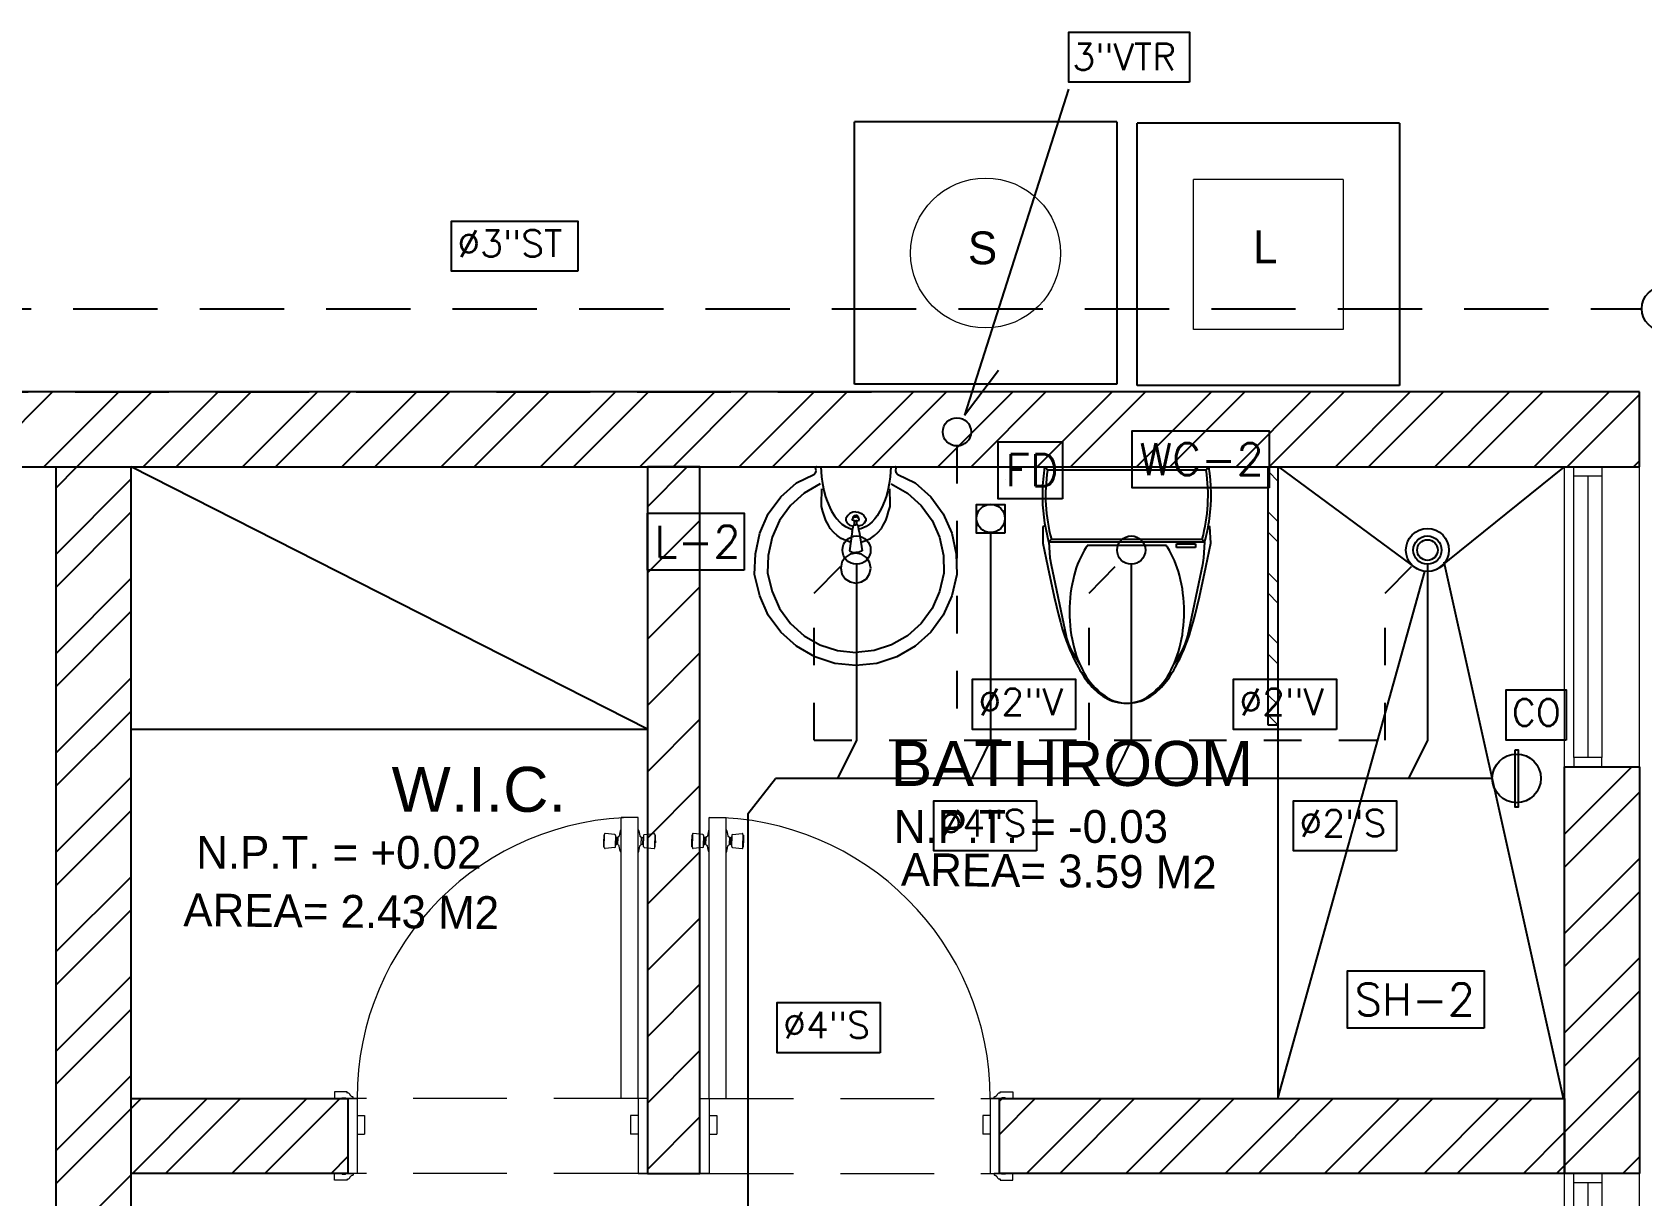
# Model space of a CAD drawing. Header units: millimetres. Extents: x 1591 to 1638, y 1324 to 1492.
# Drawn here: x 1628.947 to 1633.243, y 1418.331 to 1421.435 of the extents above; entities that cross this region are included whole.
import ezdxf

# ---------------------------------------------------------------- set-up
doc = ezdxf.new("R2010")
doc.units = ezdxf.units.MM
for name, pattern in [('AUDIT_D_060420121804-1', [0]), ('HIDDEN', [0.375, 0.25, -0.125]), ('PLANTAS$0$HIDDEN', [0.375, 0.25, -0.125])]:
    doc.linetypes.add(name, pattern=pattern)
for name, color, linetype in [('0.2', 2, 'AUDIT_D_060420121804-1'), ('EA-Escaleras y Ascensores', 9, 'Continuous'), ('Li-Proyecciones', 40, 'HIDDEN'), ('Mo-Aparatos Sanitarios', 9, 'Continuous'), ('Mu-0.15', 63, 'Continuous'), ('Mu-0.20', 5, 'Continuous'), ('pandereta cristaL', 152, 'Continuous'), ('Pi-Exterior', 9, 'Continuous'), ('piso', 40, 'AUDIT_D_060420121804-1'), ('pisos', 1, 'Continuous'), ('Plump', 7, 'Continuous'), ('TEXTOS', 2, 'Continuous'), ('TEXTS', 1, 'Continuous'), ('Tx-Espacio', 7, 'Continuous')]:
    doc.layers.add(name, color=color, linetype=linetype)
for name, color, linetype, lineweight in [('CARPINTERIA', 32, 'Continuous', 13), ('JAMBA', 1, 'HIDDEN', 15), ('muro bajo', 123, 'Continuous', 9), ('PUERTAS', 3, 'Continuous', 20), ('Ventanas', 3, 'Continuous', 13)]:
    doc.layers.add(name, color=color, linetype=linetype, lineweight=lineweight)
doc.layers.add('Ha-Muros 0.15', color=7, linetype='Continuous', true_color=0x8c8c8c)
doc.layers.add('Ha-Muros 0.20', color=7, linetype='Continuous', true_color=0x8c8c8c)
doc.styles.add('CHICO', font='stylu.ttf')
doc.styles.add('GORDITA', font='swissek.ttf')
doc.styles.add('TEXTS', font='romans9.shx')

# ---------------------------------------------------------------- blocks, each defined once
blk = doc.blocks.new('A$Cec5ab6e8')
at = {"color": 9, "true_color": 0xc7c8ca}
for p, q in [((27.6409, 19.9702), (27.6399, 19.9774)), ((27.6424, 19.9801), (27.7471, 19.9801)), ((27.6535, 19.9801), (27.6555, 19.9535)), ((27.7471, 19.9801), (27.8518, 19.9801)), ((27.8406, 19.9801), (27.8386, 19.9535)), ((27.8543, 19.9774), (27.8533, 19.9702)), ((28.246, 19.9302), (28.2515, 19.9799)), ((28.2587, 19.9715), (28.2515, 19.9799)), ((28.2515, 19.9799), (28.6893, 19.9799)), ((28.6893, 19.9799), (28.6821, 19.9715)), ((27.5467, 19.9001), (27.5886, 19.9378)), ((27.5886, 19.9378), (27.635, 19.96)), ((27.6522, 19.9347), (27.609, 19.9098)), ((27.635, 19.96), (27.6402, 19.9656)), ((27.6402, 19.9656), (27.6409, 19.9702)), ((27.6555, 19.9535), (27.6581, 19.9355)), ((27.6581, 19.9355), (27.6617, 19.9175)), ((27.8361, 19.9355), (27.8324, 19.9175)), ((27.8386, 19.9535), (27.8361, 19.9355)), ((27.8419, 19.9347), (27.8852, 19.9098)), ((27.8533, 19.9702), (27.854, 19.9656)), ((27.854, 19.9656), (27.8592, 19.96)), ((27.8592, 19.96), (27.9056, 19.9378)), ((27.9056, 19.9378), (27.9474, 19.9001)), ((28.6821, 19.9715), (28.2587, 19.9715)), ((27.5136, 19.8545), (27.5467, 19.9001)), ((27.609, 19.9098), (27.5725, 19.8769)), ((27.6555, 19.8886), (27.6565, 19.9139)), ((27.6565, 19.9139), (27.6565, 19.9217)), ((27.6617, 19.9175), (27.6664, 19.9005)), ((27.6664, 19.9005), (27.6704, 19.8887)), ((27.8278, 19.9005), (27.8238, 19.8887)), ((27.8324, 19.9175), (27.8278, 19.9005)), ((27.8377, 19.9139), (27.8377, 19.9217)), ((27.8386, 19.8886), (27.8377, 19.9139)), ((27.8852, 19.9098), (27.9217, 19.8769)), ((27.9474, 19.9001), (27.9806, 19.8545)), ((28.246, 19.8786), (28.246, 19.9302)), ((27.4907, 19.803), (27.5136, 19.8545)), ((27.5725, 19.8769), (27.5437, 19.8372)), ((27.6555, 19.874), (27.6555, 19.8886)), ((27.6594, 19.8613), (27.6555, 19.874)), ((27.6633, 19.8477), (27.6594, 19.8613)), ((27.6672, 19.837), (27.6633, 19.8477)), ((27.6704, 19.8887), (27.6775, 19.8718)), ((27.6775, 19.8718), (27.6827, 19.8617)), ((27.6827, 19.8617), (27.6902, 19.8496)), ((27.6902, 19.8496), (27.6961, 19.8417)), ((27.7256, 19.8503), (27.7207, 19.8423)), ((27.7315, 19.8555), (27.7256, 19.8503)), ((27.7395, 19.8593), (27.7315, 19.8555)), ((27.7471, 19.8603), (27.7395, 19.8593)), ((27.7398, 19.8471), (27.743, 19.8503)), ((27.7398, 19.8433), (27.7398, 19.8471)), ((27.743, 19.8503), (27.7471, 19.8503)), ((27.7471, 19.8603), (27.7547, 19.8593)), ((27.7512, 19.8503), (27.7471, 19.8503)), ((27.7543, 19.8471), (27.7512, 19.8503)), ((27.7543, 19.8433), (27.7543, 19.8471)), ((27.7547, 19.8593), (27.7627, 19.8555)), ((27.7627, 19.8555), (27.7686, 19.8503)), ((27.7686, 19.8503), (27.7735, 19.8423)), ((27.8039, 19.8496), (27.7981, 19.8417)), ((27.8115, 19.8617), (27.8039, 19.8496)), ((27.8167, 19.8718), (27.8115, 19.8617)), ((27.8238, 19.8887), (27.8167, 19.8718)), ((27.827, 19.837), (27.8309, 19.8477)), ((27.8309, 19.8477), (27.8348, 19.8613)), ((27.8348, 19.8613), (27.8386, 19.874)), ((27.8386, 19.874), (27.8386, 19.8886)), ((27.9217, 19.8769), (27.9505, 19.8372)), ((27.9806, 19.8545), (28.0035, 19.803)), ((28.2514, 19.8296), (28.246, 19.8786)), ((27.5437, 19.8372), (27.5237, 19.7923)), ((27.674, 19.8244), (27.6672, 19.837)), ((27.6788, 19.8156), (27.674, 19.8244)), ((27.6886, 19.8049), (27.6788, 19.8156)), ((27.6973, 19.7971), (27.6886, 19.8049)), ((27.6961, 19.8417), (27.7032, 19.8339)), ((27.7032, 19.8339), (27.7102, 19.8275)), ((27.7102, 19.8275), (27.7194, 19.8212)), ((27.7194, 19.8212), (27.7339, 19.815)), ((27.7207, 19.8423), (27.7207, 19.8367)), ((27.7207, 19.8367), (27.7245, 19.8297)), ((27.7245, 19.8297), (27.7304, 19.8248)), ((27.7377, 19.8078), (27.7301, 19.7559)), ((27.7304, 19.8248), (27.7406, 19.822)), ((27.7339, 19.815), (27.739, 19.814)), ((27.7377, 19.8409), (27.7398, 19.8433)), ((27.7384, 19.8381), (27.7377, 19.8409)), ((27.7377, 19.8078), (27.7412, 19.8248)), ((27.744, 19.836), (27.7384, 19.8381)), ((27.7398, 19.8433), (27.7443, 19.8464)), ((27.7412, 19.8248), (27.7443, 19.8255)), ((27.744, 19.836), (27.7471, 19.836)), ((27.744, 19.8255), (27.744, 19.836)), ((27.7443, 19.8464), (27.7471, 19.8464)), ((27.7443, 19.8255), (27.7471, 19.8255)), ((27.7498, 19.8464), (27.7471, 19.8464)), ((27.7502, 19.836), (27.7471, 19.836)), ((27.7498, 19.8255), (27.7471, 19.8255)), ((27.7543, 19.8433), (27.7498, 19.8464)), ((27.753, 19.8248), (27.7498, 19.8255)), ((27.7502, 19.836), (27.7557, 19.8381)), ((27.7502, 19.8255), (27.7502, 19.836)), ((27.7564, 19.8078), (27.753, 19.8248)), ((27.7637, 19.8248), (27.7535, 19.822)), ((27.7564, 19.8409), (27.7543, 19.8433)), ((27.7602, 19.815), (27.7552, 19.814)), ((27.7557, 19.8381), (27.7564, 19.8409)), ((27.7564, 19.8078), (27.7641, 19.7559)), ((27.7748, 19.8212), (27.7602, 19.815)), ((27.7696, 19.8297), (27.7637, 19.8248)), ((27.7735, 19.8367), (27.7696, 19.8297)), ((27.7735, 19.8423), (27.7735, 19.8367)), ((27.784, 19.8275), (27.7748, 19.8212)), ((27.791, 19.8339), (27.784, 19.8275)), ((27.7981, 19.8417), (27.791, 19.8339)), ((27.7969, 19.7971), (27.8056, 19.8049)), ((27.8056, 19.8049), (27.8153, 19.8156)), ((27.8153, 19.8156), (27.8202, 19.8244)), ((27.8202, 19.8244), (27.827, 19.837)), ((27.9505, 19.8372), (27.9705, 19.7923)), ((28.2465, 19.8209), (28.2462, 19.7769)), ((28.2527, 19.8221), (28.2465, 19.8209)), ((28.2627, 19.7792), (28.2514, 19.8296)), ((28.6881, 19.8221), (28.6919, 19.8214)), ((28.6946, 19.7769), (28.6919, 19.8214)), ((27.479, 19.7479), (27.4907, 19.803)), ((27.5237, 19.7923), (27.5133, 19.7437)), ((27.708, 19.7893), (27.6973, 19.7971)), ((27.7206, 19.7835), (27.708, 19.7893)), ((27.7333, 19.7796), (27.7206, 19.7835)), ((27.7336, 19.7796), (27.7333, 19.7796)), ((27.7606, 19.7796), (27.7609, 19.7796)), ((27.7609, 19.7796), (27.7735, 19.7835)), ((27.7735, 19.7835), (27.7862, 19.7893)), ((27.7862, 19.7893), (27.7969, 19.7971)), ((27.9705, 19.7923), (27.9808, 19.7437)), ((28.0035, 19.803), (28.0152, 19.7479)), ((28.2462, 19.7769), (28.2552, 19.7337)), ((28.2627, 19.7792), (28.2691, 19.7875)), ((28.2627, 19.7792), (28.2654, 19.7372)), ((28.6781, 19.7792), (28.2627, 19.7792)), ((28.2691, 19.7875), (28.6718, 19.7875)), ((28.5762, 19.77), (28.3646, 19.77)), ((28.6033, 19.7652), (28.6033, 19.7745)), ((28.6033, 19.7745), (28.6535, 19.7745)), ((28.6535, 19.7652), (28.6033, 19.7652)), ((28.6535, 19.7745), (28.6535, 19.7652)), ((28.6718, 19.7875), (28.6781, 19.7792)), ((28.6781, 19.7792), (28.6754, 19.7372)), ((28.6856, 19.7337), (28.6946, 19.7769)), ((27.4771, 19.6934), (27.479, 19.7479)), ((27.5133, 19.7437), (27.5117, 19.6969)), ((27.7101, 19.7255), (27.707, 19.7101)), ((27.7188, 19.7384), (27.7101, 19.7255)), ((27.7318, 19.7471), (27.7188, 19.7384)), ((27.7301, 19.7559), (27.7377, 19.7528)), ((27.7471, 19.7502), (27.7318, 19.7471)), ((27.7377, 19.7528), (27.7471, 19.7517)), ((27.7564, 19.7528), (27.7471, 19.7517)), ((27.7624, 19.7471), (27.7471, 19.7502)), ((27.7641, 19.7559), (27.7564, 19.7528)), ((27.7754, 19.7384), (27.7624, 19.7471)), ((27.7841, 19.7255), (27.7754, 19.7384)), ((27.7871, 19.7101), (27.7841, 19.7255)), ((27.9808, 19.7437), (27.9825, 19.6969)), ((28.0152, 19.7479), (28.0171, 19.6934)), ((28.2552, 19.7337), (28.2633, 19.6957)), ((28.2654, 19.7372), (28.2686, 19.7189)), ((28.2686, 19.7189), (28.3084, 19.5285)), ((28.6723, 19.7189), (28.6324, 19.5285)), ((28.6754, 19.7372), (28.6723, 19.7189)), ((28.6776, 19.6957), (28.6856, 19.7337)), ((27.4907, 19.6364), (27.4771, 19.6934)), ((27.5117, 19.6969), (27.5235, 19.6475)), ((27.707, 19.7101), (27.7101, 19.6948)), ((27.7101, 19.6948), (27.7188, 19.6818)), ((27.7188, 19.6818), (27.7318, 19.6731)), ((27.7624, 19.6731), (27.7754, 19.6818)), ((27.7754, 19.6818), (27.7841, 19.6948)), ((27.7841, 19.6948), (27.7871, 19.7101)), ((27.9825, 19.6969), (27.9707, 19.6475)), ((28.0171, 19.6934), (28.0035, 19.6364)), ((28.2633, 19.6957), (28.2704, 19.6625)), ((28.6704, 19.6625), (28.6776, 19.6957)), ((27.5136, 19.5849), (27.4907, 19.6364)), ((27.5235, 19.6475), (27.5437, 19.6023)), ((27.7318, 19.6731), (27.7471, 19.6701)), ((27.7471, 19.6701), (27.7624, 19.6731)), ((27.9707, 19.6475), (27.9505, 19.6023)), ((28.0035, 19.6364), (27.9806, 19.5849)), ((28.2704, 19.6625), (28.2768, 19.6334)), ((28.2768, 19.6334), (28.2826, 19.6079)), ((28.6582, 19.6079), (28.664, 19.6334)), ((28.664, 19.6334), (28.6704, 19.6625)), ((27.5437, 19.6023), (27.5725, 19.5625)), ((27.9505, 19.6023), (27.9217, 19.5625)), ((28.2826, 19.6079), (28.288, 19.5855)), ((28.6528, 19.5855), (28.6582, 19.6079)), ((27.5467, 19.5393), (27.5136, 19.5849)), ((27.5725, 19.5625), (27.609, 19.5297)), ((27.9217, 19.5625), (27.8852, 19.5297)), ((27.9806, 19.5849), (27.9474, 19.5393)), ((28.288, 19.5855), (28.2932, 19.5657)), ((28.2932, 19.5657), (28.2982, 19.548)), ((28.2982, 19.548), (28.2982, 19.548)), ((28.2982, 19.548), (28.3033, 19.5318)), ((28.6375, 19.5318), (28.6426, 19.548)), ((28.6426, 19.548), (28.6476, 19.5657)), ((28.6426, 19.548), (28.6426, 19.548)), ((28.6476, 19.5657), (28.6528, 19.5855)), ((27.5886, 19.5016), (27.5467, 19.5393)), ((27.609, 19.5297), (27.6515, 19.5051)), ((27.6515, 19.5051), (27.6982, 19.49)), ((27.8426, 19.5051), (27.7959, 19.49)), ((27.8852, 19.5297), (27.8426, 19.5051)), ((27.9474, 19.5393), (27.9056, 19.5016)), ((28.3033, 19.5318), (28.3085, 19.5171)), ((28.3085, 19.5171), (28.3136, 19.5036)), ((28.3136, 19.5036), (28.3186, 19.4914)), ((28.6222, 19.4914), (28.6272, 19.5036)), ((28.6272, 19.5036), (28.6323, 19.5171)), ((28.6323, 19.5171), (28.6375, 19.5318)), ((27.6374, 19.4734), (27.5886, 19.5016)), ((27.691, 19.456), (27.6374, 19.4734)), ((27.6982, 19.49), (27.7471, 19.4848)), ((27.7959, 19.49), (27.7471, 19.4848)), ((27.8567, 19.4734), (27.8031, 19.456)), ((27.9056, 19.5016), (27.8567, 19.4734)), ((28.3186, 19.4914), (28.3236, 19.4803)), ((28.3236, 19.4803), (28.3284, 19.4702)), ((28.3248, 19.4868), (28.3446, 19.454)), ((28.3284, 19.4702), (28.333, 19.461)), ((28.333, 19.461), (28.3373, 19.4526)), ((28.616, 19.4868), (28.5962, 19.454)), ((28.6035, 19.4526), (28.6078, 19.461)), ((28.6078, 19.461), (28.6124, 19.4702)), ((28.6124, 19.4702), (28.6172, 19.4803)), ((28.6172, 19.4803), (28.6222, 19.4914)), ((27.7471, 19.4501), (27.691, 19.456)), ((27.8031, 19.456), (27.7471, 19.4501)), ((28.3373, 19.4526), (28.3373, 19.4526)), ((28.3373, 19.4526), (28.3414, 19.445)), ((28.3414, 19.445), (28.3453, 19.4379)), ((28.3453, 19.4379), (28.3491, 19.4314)), ((28.3491, 19.4314), (28.3528, 19.4252)), ((28.3528, 19.4252), (28.3566, 19.4195)), ((28.3566, 19.4195), (28.3604, 19.4139)), ((28.5804, 19.4139), (28.5842, 19.4195)), ((28.5842, 19.4195), (28.588, 19.4252)), ((28.588, 19.4252), (28.5917, 19.4313)), ((28.5917, 19.4313), (28.5955, 19.4379)), ((28.5955, 19.4379), (28.5994, 19.445)), ((28.5994, 19.445), (28.6035, 19.4526)), ((28.6035, 19.4526), (28.6035, 19.4526)), ((28.3604, 19.4139), (28.3644, 19.4086)), ((28.3644, 19.4086), (28.3686, 19.4032)), ((28.3686, 19.4032), (28.3686, 19.4032)), ((28.3686, 19.4032), (28.3731, 19.3979)), ((28.3731, 19.3979), (28.3779, 19.3926)), ((28.3779, 19.3926), (28.383, 19.3874)), ((28.383, 19.3874), (28.3884, 19.3824)), ((28.3884, 19.3824), (28.3941, 19.3775)), ((28.3941, 19.3775), (28.4, 19.3729)), ((28.5408, 19.3729), (28.5467, 19.3775)), ((28.5467, 19.3775), (28.5524, 19.3824)), ((28.5524, 19.3824), (28.5578, 19.3874)), ((28.5578, 19.3874), (28.5629, 19.3926)), ((28.5629, 19.3926), (28.5677, 19.3979)), ((28.5677, 19.3979), (28.5722, 19.4032)), ((28.5722, 19.4032), (28.5764, 19.4086)), ((28.5722, 19.4032), (28.5722, 19.4032)), ((28.5764, 19.4086), (28.5804, 19.4139)), ((28.4, 19.3729), (28.4062, 19.3686)), ((28.4062, 19.3686), (28.4127, 19.3647)), ((28.4127, 19.3647), (28.4127, 19.3647)), ((28.4127, 19.3647), (28.4193, 19.3612)), ((28.4193, 19.3612), (28.4262, 19.3581)), ((28.4262, 19.3581), (28.4333, 19.3555)), ((28.4333, 19.3555), (28.4406, 19.3534)), ((28.4406, 19.3534), (28.4479, 19.3517)), ((28.4479, 19.3517), (28.4554, 19.3505)), ((28.4554, 19.3505), (28.4629, 19.3497)), ((28.4629, 19.3497), (28.4704, 19.3495)), ((28.4704, 19.3495), (28.4779, 19.3497)), ((28.4704, 19.3495), (28.4704, 19.3495)), ((28.4779, 19.3497), (28.4854, 19.3505)), ((28.4854, 19.3505), (28.4929, 19.3517)), ((28.4929, 19.3517), (28.5002, 19.3534)), ((28.5002, 19.3534), (28.5075, 19.3555)), ((28.5075, 19.3555), (28.5146, 19.3581)), ((28.5146, 19.3581), (28.5215, 19.3612)), ((28.5215, 19.3612), (28.5281, 19.3647)), ((28.5281, 19.3647), (28.5346, 19.3686)), ((28.5281, 19.3647), (28.5281, 19.3647)), ((28.5346, 19.3686), (28.5408, 19.3729))]:
    blk.add_line(p, q, dxfattribs=at)
for centre, radius, start, end in [((27.6424, 19.9776), 0.0025, 90, 184.6616), ((27.8518, 19.9776), 0.0025, 355.3384, 90), ((28.2362, 19.9044), 0.4593, 352.2588, 9.461), ((28.7046, 19.9044), 0.451, 171.4355, 195.0188), ((28.2362, 19.9044), 0.451, 344.9786, 8.5619), ((28.2362, 19.9044), 0.4593, 344.1767, 352.2588), ((28.5891, 19.6237), 0.268, 147.8797, 165.423), ((28.5162, 19.6695), 0.1819, 146.4631, 147.8797), ((28.4246, 19.6695), 0.1819, 32.1177, 33.5343), ((28.3517, 19.6237), 0.268, 14.5744, 32.1177), ((28.7045, 19.5937), 0.3872, 165.4231, 179.9987), ((28.2363, 19.5937), 0.3872, 359.9987, 14.5744), ((28.7045, 19.5937), 0.3872, 179.9987, 194.5743), ((28.2363, 19.5937), 0.3872, 345.4231, 359.9987), ((28.4394, 19.5559), 0.1338, 191.8288, 211.0706), ((28.5014, 19.5559), 0.1338, 328.9268, 348.1686), ((28.5891, 19.5637), 0.268, 194.5744, 212.1177), ((28.3517, 19.5637), 0.268, 327.8797, 345.423), ((28.5162, 19.5179), 0.1819, 212.1177, 236.5808), ((28.4246, 19.5179), 0.1819, 303.4166, 327.8798), ((28.4704, 19.4486), 0.0988, 236.5808, 269.9987), ((28.4704, 19.4486), 0.0988, 269.9988, 303.4166)]:
    blk.add_arc(centre, radius, start, end, dxfattribs=at)
at = {"layer": '0.2', "color": 9, "linetype": 'Continuous', "true_color": 0xc7c8ca}
for p, q in [((27.7434, 20.2006), (27.7434, 20.9006)), ((28.4434, 20.9006), (27.7434, 20.9006)), ((28.4434, 20.9006), (28.4434, 20.2006)), ((28.4982, 20.1968), (28.4982, 20.8968)), ((29.1982, 20.8968), (28.4982, 20.8968)), ((29.1982, 20.8968), (29.1982, 20.1968)), ((28.4434, 20.2006), (27.7434, 20.2006)), ((29.1982, 20.1968), (28.4982, 20.1968))]:
    blk.add_line(p, q, dxfattribs=at)
at = {"layer": 'CARPINTERIA', "color": 9, "linetype": 'Continuous', "true_color": 0xc7c8ca}
for p, q in [((28.8744, 19.9414), (28.8484, 19.9675)), ((28.8743, 19.8332), (28.8484, 19.8591)), ((28.8742, 19.7791), (28.8483, 19.8049)), ((28.874, 19.6709), (28.8483, 19.6966)), ((28.8739, 19.6167), (28.8483, 19.6424)), ((28.8738, 19.5085), (28.8482, 19.5341)), ((28.8737, 19.4544), (28.8482, 19.4799)), ((28.8735, 19.3462), (28.8481, 19.3715)), ((28.8734, 19.292), (28.8481, 19.3174))]:
    blk.add_line(p, q, dxfattribs=at)
at = {"layer": 'Defpoints', "color": 9, "true_color": 0xc7c8ca}
for p, q in [((29.8386, 20.18), (17.0386, 20.18)), ((29.8386, 20.1798), (29.8386, 20.18))]:
    blk.add_line(p, q, dxfattribs=at)
at = {"layer": 'EA-Escaleras y Ascensores', "color": 9, "true_color": 0xc7c8ca, "extrusion": (-5.12573e-07, -2.61482e-07, 1)}
blk.add_line((29.6886, 20.18, 0), (29.6886, 20.1799, 0), dxfattribs=at)
at = {"layer": 'Ha-Muros 0.15', "color": 9, "linetype": 'Continuous', "true_color": 0xc7c8ca}
for p, q in [((27.1909, 19.8739, 0), (27.2971, 19.9801, 0)), ((27.1909, 19.6971, 0), (27.331, 19.8372, 0)), ((27.1909, 19.5203, 0), (27.331, 19.6605, 0)), ((27.1909, 19.3436, 0), (27.331, 19.4837, 0)), ((27.1909, 19.1668, 0), (27.331, 19.3069, 0)), ((27.1909, 18.99, 0), (27.331, 19.1301, 0)), ((27.1909, 18.8132, 0), (27.331, 18.9533, 0)), ((27.1909, 18.6365, 0), (27.331, 18.7766, 0)), ((27.1909, 18.4597, 0), (27.331, 18.5998, 0)), ((27.1909, 18.2829, 0), (27.331, 18.423, 0)), ((27.1909, 18.1061, 0), (27.331, 18.2462, 0))]:
    blk.add_line(p, q, dxfattribs=at)
at = {"layer": 'Ha-Muros 0.20', "color": 9, "linetype": 'Continuous', "true_color": 0xc7c8ca}
for p, q in [((25.4031, 19.9799, 0), (25.6031, 20.1799, 0)), ((25.5799, 19.9799, 0), (25.7799, 20.1799, 0)), ((25.6683, 19.9799, 0), (25.8683, 20.1799, 0)), ((25.845, 19.9799, 0), (26.045, 20.1799, 0)), ((25.9334, 19.9799, 0), (26.1334, 20.1799, 0)), ((26.1102, 19.9799, 0), (26.3102, 20.1799, 0)), ((26.1986, 19.9799, 0), (26.3986, 20.1799, 0)), ((26.3754, 19.9799, 0), (26.5754, 20.1799, 0)), ((26.4638, 19.9799, 0), (26.6638, 20.1799, 0)), ((26.6405, 19.9799, 0), (26.8405, 20.1799, 0)), ((26.7289, 19.9799, 0), (26.9289, 20.1799, 0)), ((26.9057, 19.9799, 0), (27.1057, 20.1799, 0)), ((26.9941, 19.9799, 0), (27.1941, 20.1799, 0)), ((27.1709, 19.9799, 0), (27.3709, 20.1799, 0)), ((27.2593, 19.9799, 0), (27.4593, 20.1799, 0)), ((27.436, 19.9799, 0), (27.636, 20.1799, 0)), ((27.5244, 19.9799, 0), (27.7244, 20.1799, 0)), ((27.7012, 19.9799, 0), (27.9012, 20.1799, 0)), ((27.7896, 19.9799, 0), (27.9896, 20.1799, 0)), ((27.9664, 19.9799, 0), (28.1664, 20.1799, 0)), ((28.0547, 19.9799, 0), (28.2547, 20.1799, 0)), ((28.2315, 19.9799, 0), (28.4315, 20.1799, 0)), ((28.3199, 19.9799, 0), (28.5199, 20.1799, 0)), ((28.4967, 19.9799, 0), (28.6967, 20.1799, 0)), ((28.5851, 19.9799, 0), (28.7851, 20.1799, 0)), ((28.7619, 19.9799, 0), (28.9619, 20.1799, 0)), ((28.8502, 19.9799, 0), (29.0502, 20.1799, 0)), ((29.027, 19.9799, 0), (29.227, 20.1799, 0)), ((29.1154, 19.9799, 0), (29.3154, 20.1799, 0)), ((29.2922, 19.9799, 0), (29.4922, 20.1799, 0)), ((29.3806, 19.9799, 0), (29.5806, 20.1799, 0)), ((29.5574, 19.9799, 0), (29.7574, 20.1799, 0)), ((29.6457, 19.9799, 0), (29.8386, 20.1728, 0)), ((25.6126, 19.9243, 0), (25.6683, 19.9799, 0)), ((29.8225, 19.9799, 0), (29.8386, 19.996, 0)), ((25.6126, 19.7475, 0), (25.8126, 19.9475, 0)), ((28.1462, 19.9454, 0), (28.1462, 19.9454, 0)), ((25.6126, 19.6591, 0), (25.8126, 19.8591, 0)), ((25.6127, 19.4824, 0), (25.8126, 19.6823, 0)), ((25.6127, 19.394, 0), (25.8126, 19.594, 0)), ((25.6127, 19.2172, 0), (25.8127, 19.4172, 0)), ((25.6127, 19.1288, 0), (25.8127, 19.3288, 0)), ((29.6386, 19.0005, 0), (29.818, 19.1799, 0)), ((29.6386, 19.1773, 0), (29.6412, 19.1799, 0)), ((25.6127, 18.952, 0), (25.8127, 19.152, 0)), ((29.6386, 18.9121, 0), (29.8386, 19.1121, 0)), ((25.6127, 18.8637, 0), (25.8127, 19.0636, 0)), ((29.6386, 18.7353, 0), (29.8386, 18.9353, 0)), ((25.6127, 18.6869, 0), (25.8127, 18.8869, 0)), ((29.6386, 18.6469, 0), (29.8386, 18.8469, 0)), ((25.6127, 18.5985, 0), (25.8127, 18.7985, 0)), ((29.6386, 18.4702, 0), (29.8386, 18.6702, 0)), ((25.6127, 18.4217, 0), (25.8127, 18.6217, 0)), ((29.6386, 18.3818, 0), (29.8386, 18.5818, 0)), ((25.6127, 18.3334, 0), (25.8127, 18.5333, 0)), ((29.6386, 18.205, 0), (29.8386, 18.405, 0)), ((25.6127, 18.1566, 0), (25.8127, 18.3566, 0)), ((29.6386, 18.1166, 0), (29.8386, 18.3166, 0)), ((25.6127, 18.0682, 0), (25.8127, 18.2682, 0)), ((25.8127, 18.2682, 0), (25.8397, 18.2951, 0)), ((25.8164, 18.0952, 0), (26.0164, 18.2951, 0)), ((25.9048, 18.0951, 0), (26.1048, 18.2951, 0)), ((26.0816, 18.0951, 0), (26.2816, 18.2951, 0)), ((26.17, 18.0951, 0), (26.37, 18.2951, 0)), ((28.1302, 18.2876, 0), (28.1377, 18.2951, 0)), ((28.1302, 18.1992, 0), (28.2261, 18.2951, 0)), ((28.2029, 18.0951, 0), (28.4029, 18.2951, 0)), ((28.2913, 18.0951, 0), (28.4913, 18.2951, 0)), ((28.4681, 18.0951, 0), (28.6681, 18.2951, 0)), ((28.5565, 18.0951, 0), (28.7565, 18.2951, 0)), ((28.7332, 18.0951, 0), (28.9332, 18.2951, 0)), ((28.8216, 18.0951, 0), (29.0216, 18.2951, 0)), ((28.9984, 18.0951, 0), (29.1984, 18.2951, 0)), ((29.0868, 18.0951, 0), (29.2868, 18.2951, 0)), ((29.2636, 18.0951, 0), (29.4636, 18.2951, 0)), ((29.352, 18.0951, 0), (29.552, 18.2951, 0)), ((29.5287, 18.0951, 0), (29.6386, 18.205, 0)), ((26.3468, 18.0951, 0), (26.3917, 18.14, 0)), ((29.7939, 18.0951, 0), (29.8386, 18.1398, 0)), ((25.6127, 17.8914, 0), (25.8127, 18.0914, 0)), ((29.6171, 18.0951, 0), (29.6386, 18.1166, 0))]:
    blk.add_line(p, q, dxfattribs=at)
at = {"layer": 'JAMBA', "color": 9, "true_color": 0xc7c8ca}
for p, q in [((26.3892, 18.3126), (26.356, 18.3126)), ((26.356, 18.3126), (26.356, 18.2951)), ((26.3892, 18.3098), (26.3892, 18.3126)), ((28.1326, 18.3098), (28.1326, 18.3126)), ((28.1326, 18.3126), (28.1659, 18.3126)), ((28.1659, 18.3126), (28.1659, 18.2951)), ((26.356, 18.2951), (26.3746, 18.2951)), ((26.3746, 18.2951), (26.3762, 18.2967)), ((26.3762, 18.2967), (26.3848, 18.2967)), ((26.3848, 18.2967), (26.3868, 18.2951)), ((26.3868, 18.2951), (26.4059, 18.2951)), ((26.4059, 18.2951), (26.4059, 18.2999)), ((28.116, 18.2951), (28.116, 18.2999)), ((28.135, 18.2951), (28.116, 18.2951)), ((28.137, 18.2967), (28.135, 18.2951)), ((28.1456, 18.2967), (28.137, 18.2967)), ((28.1472, 18.2951), (28.1456, 18.2967)), ((28.1659, 18.2951), (28.1472, 18.2951)), ((26.356, 18.0777), (26.356, 18.0951)), ((26.356, 18.0951), (26.3746, 18.0951)), ((26.3746, 18.0951), (26.3762, 18.0936)), ((26.3762, 18.0936), (26.3848, 18.0936)), ((26.3848, 18.0936), (26.3868, 18.0951)), ((26.3868, 18.0951), (26.4059, 18.0951)), ((26.4059, 18.0951), (26.4059, 18.0904)), ((28.135, 18.0951), (28.116, 18.0951)), ((28.116, 18.0951), (28.116, 18.0904)), ((28.137, 18.0936), (28.135, 18.0951)), ((28.1456, 18.0936), (28.137, 18.0936)), ((28.1472, 18.0951), (28.1456, 18.0936)), ((28.1659, 18.0951), (28.1472, 18.0951)), ((28.1659, 18.0777), (28.1659, 18.0951)), ((26.3892, 18.0777), (26.356, 18.0777)), ((26.3892, 18.0805), (26.3892, 18.0777)), ((28.1326, 18.0805), (28.1326, 18.0777)), ((28.1326, 18.0777), (28.1659, 18.0777))]:
    blk.add_line(p, q, dxfattribs=at)
for centre, radius, start, end in [((26.3904, 18.3023), 0.00758, 16.399, 99.136), ((26.4061, 18.3099), 0.00997, 212.7151, 268.8935), ((28.1158, 18.3099), 0.00997, 271.1065, 327.2849), ((28.1314, 18.3023), 0.00758, 80.864, 163.601), ((26.3904, 18.0879), 0.00758, 260.864, 343.601), ((26.4061, 18.0804), 0.00997, 91.1065, 147.2849), ((28.1158, 18.0804), 0.00997, 32.7151, 88.8935), ((28.1314, 18.0879), 0.00758, 196.399, 279.136)]:
    blk.add_arc(centre, radius, start, end, dxfattribs=at)
at = {"layer": 'Li-Proyecciones', "color": 9, "true_color": 0xc7c8ca}
for p, q in [((17.0386, 20.1799), (27.812, 20.18)), ((17.0386, 20.1799, 0), (27.6274, 20.18, 0))]:
    blk.add_line(p, q, dxfattribs=at)
at = {"layer": 'Mo-Aparatos Sanitarios', "color": 9, "true_color": 0xc7c8ca}
blk.add_line((28.8734, 19.9801), (28.8734, 18.2951), dxfattribs=at)
at = {"layer": 'Mu-0.15', "color": 9, "true_color": 0xc7c8ca}
for p, q in [((27.1909, 19.9801), (27.1909, 18.0951)), ((27.331, 19.9801), (27.1909, 19.9801)), ((27.331, 18.0951), (27.331, 19.9801)), ((27.1909, 18.0951), (27.331, 18.0951))]:
    blk.add_line(p, q, dxfattribs=at)
at = {"layer": 'Mu-0.20', "color": 9, "true_color": 0xc7c8ca}
for p, q in [((29.8386, 20.1799), (25.1788, 20.1799)), ((29.8386, 19.9799), (29.8386, 20.1799)), ((25.1788, 19.9799), (29.8386, 19.9799)), ((25.6128, 15.5915), (25.6126, 19.9799)), ((25.6126, 19.9799), (25.8126, 19.9799)), ((25.8126, 19.9799), (25.8127, 15.5914)), ((29.6386, 18.0951), (29.6386, 19.1799)), ((29.6386, 19.1799), (29.8386, 19.1799)), ((29.8386, 19.1799), (29.8386, 18.0951)), ((25.8127, 18.0952), (25.8127, 18.2951)), ((25.8127, 18.2951), (26.3917, 18.2951)), ((26.3917, 18.2951), (26.3917, 18.0951)), ((28.1302, 18.0951), (28.1302, 18.2951)), ((28.1302, 18.2951), (29.6386, 18.2951)), ((29.6386, 18.2951), (29.6386, 18.0951)), ((26.3917, 18.0951), (25.8127, 18.0952)), ((29.6386, 18.0951), (28.1302, 18.0951)), ((29.8386, 18.0951), (29.6386, 18.0951))]:
    blk.add_line(p, q, dxfattribs=at)
at = {"layer": 'muro bajo', "color": 9, "true_color": 0xc7c8ca}
for p, q in [((29.6386, 19.1799), (29.6386, 19.9799)), ((29.8386, 19.1799), (29.8386, 19.9799)), ((29.6386, 17.2951), (29.6386, 18.0951)), ((29.8386, 17.2951), (29.8386, 18.0951))]:
    blk.add_line(p, q, dxfattribs=at)
at = {"layer": 'pandereta cristaL', "color": 9, "true_color": 0xc7c8ca}
for p, q in [((28.8481, 19.9801), (28.8734, 19.9801)), ((28.8481, 19.2913), (28.8481, 19.9801)), ((28.8734, 19.9801), (28.8734, 19.2913)), ((28.8734, 19.2913), (28.8481, 19.2913))]:
    blk.add_line(p, q, dxfattribs=at)
at = {"layer": 'Pi-Exterior', "color": 9, "true_color": 0xc7c8ca}
blk.add_line((29.8386, 20.1798, 0), (29.8386, 20.1798, 0), dxfattribs=at)
at = {"layer": 'piso', "color": 9, "lineweight": 0, "true_color": 0xc7c8ca}
for p, q in [((28.6482, 20.3468), (28.6482, 20.7468)), ((29.0482, 20.7468), (28.6482, 20.7468)), ((29.0482, 20.7468), (29.0482, 20.3468)), ((29.0482, 20.3468), (28.6482, 20.3468))]:
    blk.add_line(p, q, dxfattribs=at)
blk.add_circle((28.0934, 20.5506), 0.2, dxfattribs=at)
at = {"layer": 'pisos', "color": 9, "true_color": 0xc7c8ca}
for p, q in [((27.1909, 19.2801), (25.8127, 19.9799)), ((29.2458, 19.7073), (28.8764, 19.9799)), ((29.2998, 19.7073), (29.6386, 19.9799)), ((29.6357, 18.2951), (29.3174, 19.7259)), ((28.8734, 18.2951), (29.2656, 19.7009)), ((25.8127, 19.2801), (27.1909, 19.2801))]:
    blk.add_line(p, q, dxfattribs=at)
for radius in [0.0575, 0.0275]:
    blk.add_circle((29.2728, 19.7581), radius, dxfattribs=at)
at = {"layer": 'PUERTAS', "color": 9, "true_color": 0xc7c8ca}
for p, q in [((27.1209, 18.2951), (27.1209, 19.0451)), ((27.1659, 19.0451), (27.1209, 19.0451)), ((27.1659, 18.2951), (27.1659, 19.0451)), ((27.356, 18.2951), (27.356, 19.0451)), ((27.356, 19.0451), (27.401, 19.0451)), ((27.401, 18.2951), (27.401, 19.0451)), ((27.0759, 18.9977), (27.0748, 18.9977)), ((27.0748, 18.9977), (27.0748, 18.9821)), ((27.0759, 18.9998), (27.0759, 18.9821)), ((27.1041, 18.9991), (27.0781, 19.0018)), ((27.1059, 18.9971), (27.1059, 18.9821)), ((27.1059, 18.9932), (27.1061, 18.9932)), ((27.1081, 18.9912), (27.1081, 18.9821)), ((27.112, 18.991), (27.1081, 18.991)), ((27.112, 18.9914), (27.112, 18.9821)), ((27.1138, 18.9934), (27.114, 18.9934)), ((27.1185, 19.0092), (27.1158, 18.9956)), ((27.1158, 18.9956), (27.1158, 18.9954)), ((27.1209, 19.0112), (27.1205, 19.0112)), ((27.1659, 19.0112), (27.1662, 19.0112)), ((27.1682, 19.0092), (27.1709, 18.9956)), ((27.1709, 18.9956), (27.1709, 18.9954)), ((27.1729, 18.9934), (27.1728, 18.9934)), ((27.1747, 18.9914), (27.1747, 18.9821)), ((27.1747, 18.991), (27.1787, 18.991)), ((27.1787, 18.9912), (27.1787, 18.9821)), ((27.1809, 18.9932), (27.1807, 18.9932)), ((27.1809, 18.9971), (27.1809, 18.9821)), ((27.1827, 18.9991), (27.2087, 19.0018)), ((27.2109, 18.9998), (27.2109, 18.9821)), ((27.2109, 18.9977), (27.2119, 18.9977)), ((27.2119, 18.9977), (27.2119, 18.9821)), ((27.311, 18.9977), (27.3099, 18.9977)), ((27.3099, 18.9977), (27.3099, 18.9821)), ((27.311, 18.9998), (27.311, 18.9821)), ((27.3392, 18.9991), (27.3132, 19.0018)), ((27.341, 18.9971), (27.341, 18.9821)), ((27.341, 18.9932), (27.3412, 18.9932)), ((27.3432, 18.9912), (27.3432, 18.9821)), ((27.3471, 18.991), (27.3432, 18.991)), ((27.3471, 18.9914), (27.3471, 18.9821)), ((27.3489, 18.9934), (27.3491, 18.9934)), ((27.3537, 19.0092), (27.3509, 18.9956)), ((27.3509, 18.9956), (27.3509, 18.9954)), ((27.356, 19.0112), (27.3557, 19.0112)), ((27.401, 19.0112), (27.4013, 19.0112)), ((27.4033, 19.0092), (27.406, 18.9956)), ((27.406, 18.9956), (27.406, 18.9954)), ((27.408, 18.9934), (27.4079, 18.9934)), ((27.4098, 18.9914), (27.4098, 18.9821)), ((27.4098, 18.991), (27.4138, 18.991)), ((27.4138, 18.9912), (27.4138, 18.9821)), ((27.416, 18.9932), (27.4158, 18.9932)), ((27.416, 18.9971), (27.416, 18.9821)), ((27.4178, 18.9991), (27.4438, 19.0018)), ((27.446, 18.9998), (27.446, 18.9821)), ((27.446, 18.9977), (27.447, 18.9977)), ((27.447, 18.9977), (27.447, 18.9821)), ((27.0748, 18.9873), (27.0742, 18.9873)), ((27.0742, 18.9821), (27.0742, 18.9873)), ((27.0742, 18.9821), (27.0742, 18.9768)), ((27.0748, 18.9768), (27.0742, 18.9768)), ((27.0748, 18.9665), (27.0748, 18.9821)), ((27.0759, 18.9665), (27.0748, 18.9665)), ((27.0759, 18.9643), (27.0759, 18.9821)), ((27.1041, 18.9651), (27.0781, 18.9623)), ((27.1059, 18.9671), (27.1059, 18.9821)), ((27.1059, 18.9709), (27.1061, 18.9709)), ((27.1081, 18.9729), (27.1081, 18.9821)), ((27.112, 18.9732), (27.1081, 18.9732)), ((27.112, 18.9728), (27.112, 18.9821)), ((27.1138, 18.9708), (27.114, 18.9708)), ((27.1158, 18.9685), (27.1158, 18.9688)), ((27.1185, 18.9549), (27.1158, 18.9685)), ((27.1209, 18.9529), (27.1205, 18.9529)), ((27.1659, 18.9529), (27.1662, 18.9529)), ((27.1682, 18.9549), (27.1709, 18.9685)), ((27.1709, 18.9685), (27.1709, 18.9688)), ((27.1729, 18.9708), (27.1728, 18.9708)), ((27.1747, 18.9728), (27.1747, 18.9821)), ((27.1747, 18.9732), (27.1787, 18.9732)), ((27.1787, 18.9729), (27.1787, 18.9821)), ((27.1809, 18.9709), (27.1807, 18.9709)), ((27.1809, 18.9671), (27.1809, 18.9821)), ((27.1827, 18.9651), (27.2087, 18.9623)), ((27.2109, 18.9643), (27.2109, 18.9821)), ((27.2109, 18.9665), (27.2119, 18.9665)), ((27.2119, 18.9873), (27.2125, 18.9873)), ((27.2119, 18.9665), (27.2119, 18.9821)), ((27.2119, 18.9768), (27.2125, 18.9768)), ((27.2125, 18.9821), (27.2125, 18.9873)), ((27.2125, 18.9821), (27.2125, 18.9768)), ((27.3099, 18.9873), (27.3093, 18.9873)), ((27.3093, 18.9821), (27.3093, 18.9873)), ((27.3093, 18.9821), (27.3093, 18.9768)), ((27.3099, 18.9768), (27.3093, 18.9768)), ((27.3099, 18.9665), (27.3099, 18.9821)), ((27.311, 18.9665), (27.3099, 18.9665)), ((27.311, 18.9643), (27.311, 18.9821)), ((27.3392, 18.9651), (27.3132, 18.9623)), ((27.341, 18.9671), (27.341, 18.9821)), ((27.341, 18.9709), (27.3412, 18.9709)), ((27.3432, 18.9729), (27.3432, 18.9821)), ((27.3471, 18.9732), (27.3432, 18.9732)), ((27.3471, 18.9728), (27.3471, 18.9821)), ((27.3489, 18.9708), (27.3491, 18.9708)), ((27.3509, 18.9685), (27.3509, 18.9688)), ((27.3537, 18.9549), (27.3509, 18.9685)), ((27.356, 18.9529), (27.3557, 18.9529)), ((27.401, 18.9529), (27.4013, 18.9529)), ((27.4033, 18.9549), (27.406, 18.9685)), ((27.406, 18.9685), (27.406, 18.9688)), ((27.408, 18.9708), (27.4079, 18.9708)), ((27.4098, 18.9728), (27.4098, 18.9821)), ((27.4098, 18.9732), (27.4138, 18.9732)), ((27.4138, 18.9729), (27.4138, 18.9821)), ((27.416, 18.9709), (27.4158, 18.9709)), ((27.416, 18.9671), (27.416, 18.9821)), ((27.4178, 18.9651), (27.4438, 18.9623)), ((27.446, 18.9643), (27.446, 18.9821)), ((27.446, 18.9665), (27.447, 18.9665)), ((27.447, 18.9873), (27.4476, 18.9873)), ((27.447, 18.9665), (27.447, 18.9821)), ((27.447, 18.9768), (27.4476, 18.9768)), ((27.4476, 18.9821), (27.4476, 18.9873)), ((27.4476, 18.9821), (27.4476, 18.9768)), ((26.3909, 18.2951), (26.4159, 18.2951)), ((26.3909, 18.2951), (26.3909, 18.0951)), ((26.4159, 18.2951), (26.4159, 18.0951)), ((27.1659, 18.2951), (27.1209, 18.2951)), ((27.1659, 18.2951), (27.1659, 18.0951)), ((27.1909, 18.2951), (27.1659, 18.2951)), ((27.1909, 18.2951), (27.1909, 18.0951)), ((27.331, 18.2951), (27.356, 18.2951)), ((27.331, 18.2951), (27.331, 18.0951)), ((27.356, 18.2951), (27.401, 18.2951)), ((27.356, 18.2951), (27.356, 18.0951)), ((28.106, 18.2951), (28.106, 18.0951)), ((28.131, 18.2951), (28.106, 18.2951)), ((28.131, 18.2951), (28.131, 18.0951)), ((26.4159, 18.2501), (26.4359, 18.2501)), ((26.4359, 18.2501), (26.4359, 18.2001)), ((27.1659, 18.2501), (27.1459, 18.2501)), ((27.1459, 18.2501), (27.1459, 18.2001)), ((27.356, 18.2501), (27.376, 18.2501)), ((27.376, 18.2501), (27.376, 18.2001)), ((28.106, 18.2501), (28.086, 18.2501)), ((28.086, 18.2501), (28.086, 18.2001)), ((26.4159, 18.2001), (26.4359, 18.2001)), ((27.1659, 18.2001), (27.1459, 18.2001)), ((27.356, 18.2001), (27.376, 18.2001)), ((28.106, 18.2001), (28.086, 18.2001)), ((26.4159, 18.0951), (26.3909, 18.0951)), ((27.1659, 18.0951), (27.1909, 18.0951)), ((27.356, 18.0951), (27.331, 18.0951)), ((28.106, 18.0951), (28.131, 18.0951))]:
    blk.add_line(p, q, dxfattribs=at)
at = {"layer": 'PUERTAS', "color": 9, "linetype": 'HIDDEN', "true_color": 0xc7c8ca}
for p, q in [((27.1909, 18.2951), (26.3909, 18.2951)), ((27.331, 18.2951), (28.131, 18.2951)), ((27.1909, 18.0951), (26.3909, 18.0951)), ((27.331, 18.0951), (28.131, 18.0951))]:
    blk.add_line(p, q, dxfattribs=at)
at = {"layer": 'PUERTAS', "color": 9, "true_color": 0xc7c8ca}
for centre, radius, start, end in [((27.1659, 18.2951), 0.75, 90, 180), ((27.356, 18.2951), 0.75, 0, 90), ((27.0779, 18.9998), 0.002, 83.9236, 180), ((27.1039, 18.9971), 0.002, 0, 83.9236), ((27.1061, 18.9912), 0.002, 0, 90), ((27.114, 18.9914), 0.002, 95.2572, 180), ((27.1138, 18.9954), 0.002, 275.2572, 0), ((27.1205, 19.0092), 0.002, 90, 180), ((27.1662, 19.0092), 0.002, 0, 90), ((27.1729, 18.9954), 0.002, 180, 264.7428), ((27.1727, 18.9914), 0.002, 0, 84.7428), ((27.1807, 18.9912), 0.002, 90, 180), ((27.1829, 18.9971), 0.002, 96.0764, 180), ((27.2089, 18.9998), 0.002, 0, 96.0764), ((27.313, 18.9998), 0.002, 83.9236, 180), ((27.339, 18.9971), 0.002, 0, 83.9236), ((27.3412, 18.9912), 0.002, 0, 90), ((27.3491, 18.9914), 0.002, 95.2572, 180), ((27.3489, 18.9954), 0.002, 275.2572, 0), ((27.3557, 19.0092), 0.002, 90, 180), ((27.4013, 19.0092), 0.002, 0, 90), ((27.408, 18.9954), 0.002, 180, 264.7428), ((27.4078, 18.9914), 0.002, 0, 84.7428), ((27.4158, 18.9912), 0.002, 90, 180), ((27.418, 18.9971), 0.002, 96.0764, 180), ((27.444, 18.9998), 0.002, 0, 96.0764), ((27.0779, 18.9643), 0.002, 180, 276.0764), ((27.1039, 18.9671), 0.002, 276.0764, 360), ((27.1061, 18.9729), 0.002, 270, 0), ((27.114, 18.9728), 0.002, 180, 264.7428), ((27.1138, 18.9688), 0.002, 0, 84.7428), ((27.1205, 18.9549), 0.002, 180, 270), ((27.1662, 18.9549), 0.002, 270, 0), ((27.1729, 18.9688), 0.002, 95.2572, 180), ((27.1727, 18.9728), 0.002, 275.2572, 0), ((27.1807, 18.9729), 0.002, 180, 270), ((27.1829, 18.9671), 0.002, 180, 263.9236), ((27.2089, 18.9643), 0.002, 263.9236, 0), ((27.313, 18.9643), 0.002, 180, 276.0764), ((27.339, 18.9671), 0.002, 276.0764, 360), ((27.3412, 18.9729), 0.002, 270, 0), ((27.3491, 18.9728), 0.002, 180, 264.7428), ((27.3489, 18.9688), 0.002, 0, 84.7428), ((27.3557, 18.9549), 0.002, 180, 270), ((27.4013, 18.9549), 0.002, 270, 0), ((27.408, 18.9688), 0.002, 95.2572, 180), ((27.4078, 18.9728), 0.002, 275.2572, 0), ((27.4158, 18.9729), 0.002, 180, 270), ((27.418, 18.9671), 0.002, 180, 263.9236), ((27.444, 18.9643), 0.002, 263.9236, 0)]:
    blk.add_arc(centre, radius, start, end, dxfattribs=at)
at = {"layer": 'Ventanas', "color": 9, "true_color": 0xc7c8ca}
for p, q in [((29.6636, 19.9549), (29.6636, 19.9799)), ((29.6636, 19.9799), (29.7386, 19.9799)), ((29.7386, 19.9799), (29.7386, 19.9549)), ((29.7386, 19.9549), (29.6636, 19.9549)), ((29.6636, 19.2049), (29.6636, 19.9549)), ((29.7011, 19.9549), (29.7011, 19.2049)), ((29.7386, 19.9549), (29.7386, 19.2049)), ((29.7386, 19.2049), (29.6636, 19.2049)), ((29.6636, 19.2049), (29.6636, 19.1799)), ((29.7386, 19.1799), (29.7386, 19.2049)), ((29.6636, 19.1799), (29.7386, 19.1799)), ((29.6636, 18.0701), (29.6636, 18.0951)), ((29.6636, 18.0951), (29.7386, 18.0951)), ((29.7386, 18.0951), (29.7386, 18.0701)), ((29.7386, 18.0701), (29.6636, 18.0701)), ((29.6636, 17.3201), (29.6636, 18.0701)), ((29.7011, 18.0701), (29.7011, 17.3201)), ((29.7386, 18.0701), (29.7386, 17.3201))]:
    blk.add_line(p, q, dxfattribs=at)
at = {"layer": 'TEXTOS', "color": 9, "true_color": 0xc7c8ca, "style": 'CHICO'}
for s, p in [('S', (28.0464, 20.5206)), ('L', (28.8075, 20.5232))]:
    blk.add_text(s, height=0.0875, rotation=0, dxfattribs=at).set_placement(p)
at = {"layer": 'Tx-Espacio', "color": 9, "true_color": 0xc7c8ca}
for s, height, rotation, style, p in [('BATHROOM', 0.12, 0, 'GORDITA', (27.8394, 19.1289)), ('W.I.C.', 0.12, 0, 'GORDITA', (26.508, 19.0599)), ('N.P.T. = -0.03', 0.087521, 360, 'CHICO', (27.8486, 18.9771)), ('N.P.T. = +0.02', 0.087521, 0, 'CHICO', (25.9868, 18.9079)), ('AREA= 3.59 M2', 0.087521, 359.4623, 'CHICO', (27.8673, 18.8626)), ('AREA= 2.43 M2', 0.087521, 359.4623, 'CHICO', (25.9522, 18.7549))]:
    blk.add_text(s, height=height, rotation=rotation, dxfattribs=dict(at, style=style)).set_placement(p)

msp = doc.modelspace()

# ---------------------------------------------------------------- linework, layer by layer
at = {"layer": 'Plump'}
for p, q in [((1631.71286, 1421.28232), (1631.43475, 1420.41278)), ((1631.43475, 1420.41278), (1631.52622, 1420.53337))]:
    msp.add_line(p, q, dxfattribs=at)
at = {"layer": 'Plump', "color": 67, "linetype": 'PLANTAS$0$HIDDEN', "ltscale": 0.9, "true_color": 0x727430}
msp.add_line((1620.28138, 1420.69713), (1633.24273, 1420.69713), dxfattribs=at)
at = {"layer": 'Plump', "color": 6, "linetype": 'PLANTAS$0$HIDDEN', "ltscale": 0.3}
for p, q in [((1631.415, 1420.33084), (1631.415, 1419.54575)), ((1631.03424, 1419.9381), (1631.14685, 1420.05308)), ((1631.76742, 1419.9381), (1631.88003, 1420.05308)), ((1632.55802, 1419.9381), (1632.67062, 1420.05308)), ((1631.03424, 1419.54575), (1631.03424, 1419.9381)), ((1631.76742, 1419.54575), (1631.76742, 1419.9381)), ((1632.55802, 1419.54575), (1632.55802, 1419.9381)), ((1631.03424, 1419.54575), (1632.55802, 1419.54575))]:
    msp.add_line(p, q, dxfattribs=at)
at = {"layer": 'Plump', "color": 1}
for p, q in [((1631.50468, 1420.09848), (1631.50468, 1419.54575)), ((1631.14685, 1420.0154), (1631.14685, 1419.54575)), ((1631.88003, 1420.0154), (1631.88003, 1419.54575)), ((1632.67062, 1420.0154), (1632.67062, 1419.54575)), ((1631.14685, 1419.54575), (1631.09644, 1419.4441)), ((1631.50468, 1419.54575), (1631.45427, 1419.4441)), ((1631.88003, 1419.54575), (1631.82962, 1419.4441)), ((1632.67062, 1419.54575), (1632.62021, 1419.4441)), ((1630.85714, 1419.34918), (1630.93034, 1419.4441)), ((1632.84356, 1419.4441), (1630.93034, 1419.4441)), ((1630.85714, 1419.34918), (1630.85714, 1415.40693))]:
    msp.add_line(p, q, dxfattribs=at)
at = {"layer": 'Plump', "color": 0}
for points in [[(1632.036, 1421.30112), (1631.71368, 1421.30112), (1631.71368, 1421.43464), (1632.036, 1421.43464)], [(1630.4035, 1420.79684), (1630.06588, 1420.79684), (1630.06588, 1420.93055), (1630.4035, 1420.93055)], [(1631.69691, 1420.18996), (1631.52514, 1420.18996), (1631.52514, 1420.34218), (1631.69691, 1420.34218)], [(1631.73131, 1419.57465), (1631.45684, 1419.57465), (1631.45684, 1419.70836), (1631.73131, 1419.70836)], [(1632.42758, 1419.57465), (1632.15311, 1419.57465), (1632.15311, 1419.70836), (1632.42758, 1419.70836)], [(1633.04078, 1419.54622), (1632.88038, 1419.54622), (1632.88038, 1419.67993), (1633.04078, 1419.67993)], [(1631.62758, 1419.25049), (1631.3531, 1419.25049), (1631.3531, 1419.3842), (1631.62758, 1419.3842)], [(1632.58797, 1419.25049), (1632.3135, 1419.25049), (1632.3135, 1419.3842), (1632.58797, 1419.3842)], [(1631.2099, 1418.71235), (1630.93542, 1418.71235), (1630.93542, 1418.84606), (1631.2099, 1418.84606)]]:
    msp.add_lwpolyline(points, close=True, dxfattribs=at)
at = {"layer": 'Plump', "color": 0, "elevation": 0.00001}
for points in [[(1632.24816, 1420.21931), (1631.88288, 1420.21931), (1631.88288, 1420.37153), (1632.24816, 1420.37153)], [(1630.84657, 1419.99932), (1630.58872, 1419.99932), (1630.58872, 1420.15153), (1630.84657, 1420.15153)], [(1632.8218, 1418.77807), (1632.45736, 1418.77807), (1632.45736, 1418.93029), (1632.8218, 1418.93029)]]:
    msp.add_lwpolyline(points, close=True, dxfattribs=at)
at = {"layer": 'Plump', "color": 1}
for points in [[(1631.54266, 1420.09848), (1631.46669, 1420.09848), (1631.46669, 1420.17442), (1631.54266, 1420.17442)], [(1632.90458, 1419.52048), (1632.9123, 1419.52047), (1632.9123, 1419.36761), (1632.90458, 1419.36762)]]:
    msp.add_lwpolyline(points, close=True, dxfattribs=at)
at = {"layer": 'Plump', "color": 67, "ltscale": 0.9, "true_color": 0x727430}
msp.add_circle((1633.30277, 1420.69713), 0.06004, dxfattribs=at)
at = {"layer": 'Plump', "color": 6}
msp.add_circle((1631.415, 1420.36853), 0.03769, dxfattribs=at)
at = {"layer": 'Plump', "color": 1}
for centre, radius in [((1631.50501, 1420.13775), 0.03769), ((1631.14685, 1420.05308), 0.03769), ((1631.88003, 1420.05308), 0.03769), ((1632.67062, 1420.05308), 0.03769), ((1632.9085, 1419.4441), 0.06494)]:
    msp.add_circle(centre, radius, dxfattribs=at)

# ---------------------------------------------------------------- block references
msp.add_blockref('A$Cec5ab6e8', (1603.39784, 1400.29501))

# ---------------------------------------------------------------- texts
at = {"layer": 'TEXTS', "color": 0, "linetype": 'HIDDEN', "style": 'TEXTS'}
for s, height, p in [('3"VTR', 0.071003, (1631.7228, 1421.33354, 0.30334)), ('Ø3"ST', 0.071003, (1630.08152, 1420.83517, 0.30334)), ('WC-2', 0.085203, (1631.90164, 1420.25305, 0.36401)), ('FD', 0.085203, (1631.5439, 1420.2237, 0.364)), ('L-2', 0.085203, (1630.60749, 1420.03305, 0.36401)), ('Ø2"V', 0.071003, (1631.47247, 1419.61299, 0.30334)), ('Ø2"V', 0.071003, (1632.16875, 1419.61299, 0.30334)), ('CO', 0.071003, (1632.89602, 1419.58455, 0.30334)), ('Ø4"S', 0.071003, (1631.36874, 1419.28882, 0.30334)), ('Ø2"S', 0.071003, (1632.32913, 1419.28882, 0.30334)), ('SH-2', 0.085203, (1632.47613, 1418.81181, 0.36401)), ('Ø4"S', 0.071003, (1630.95106, 1418.75069, 0.30334))]:
    msp.add_text(s, height=height, dxfattribs=at).set_placement(p)

doc.saveas('drawing.dxf')
